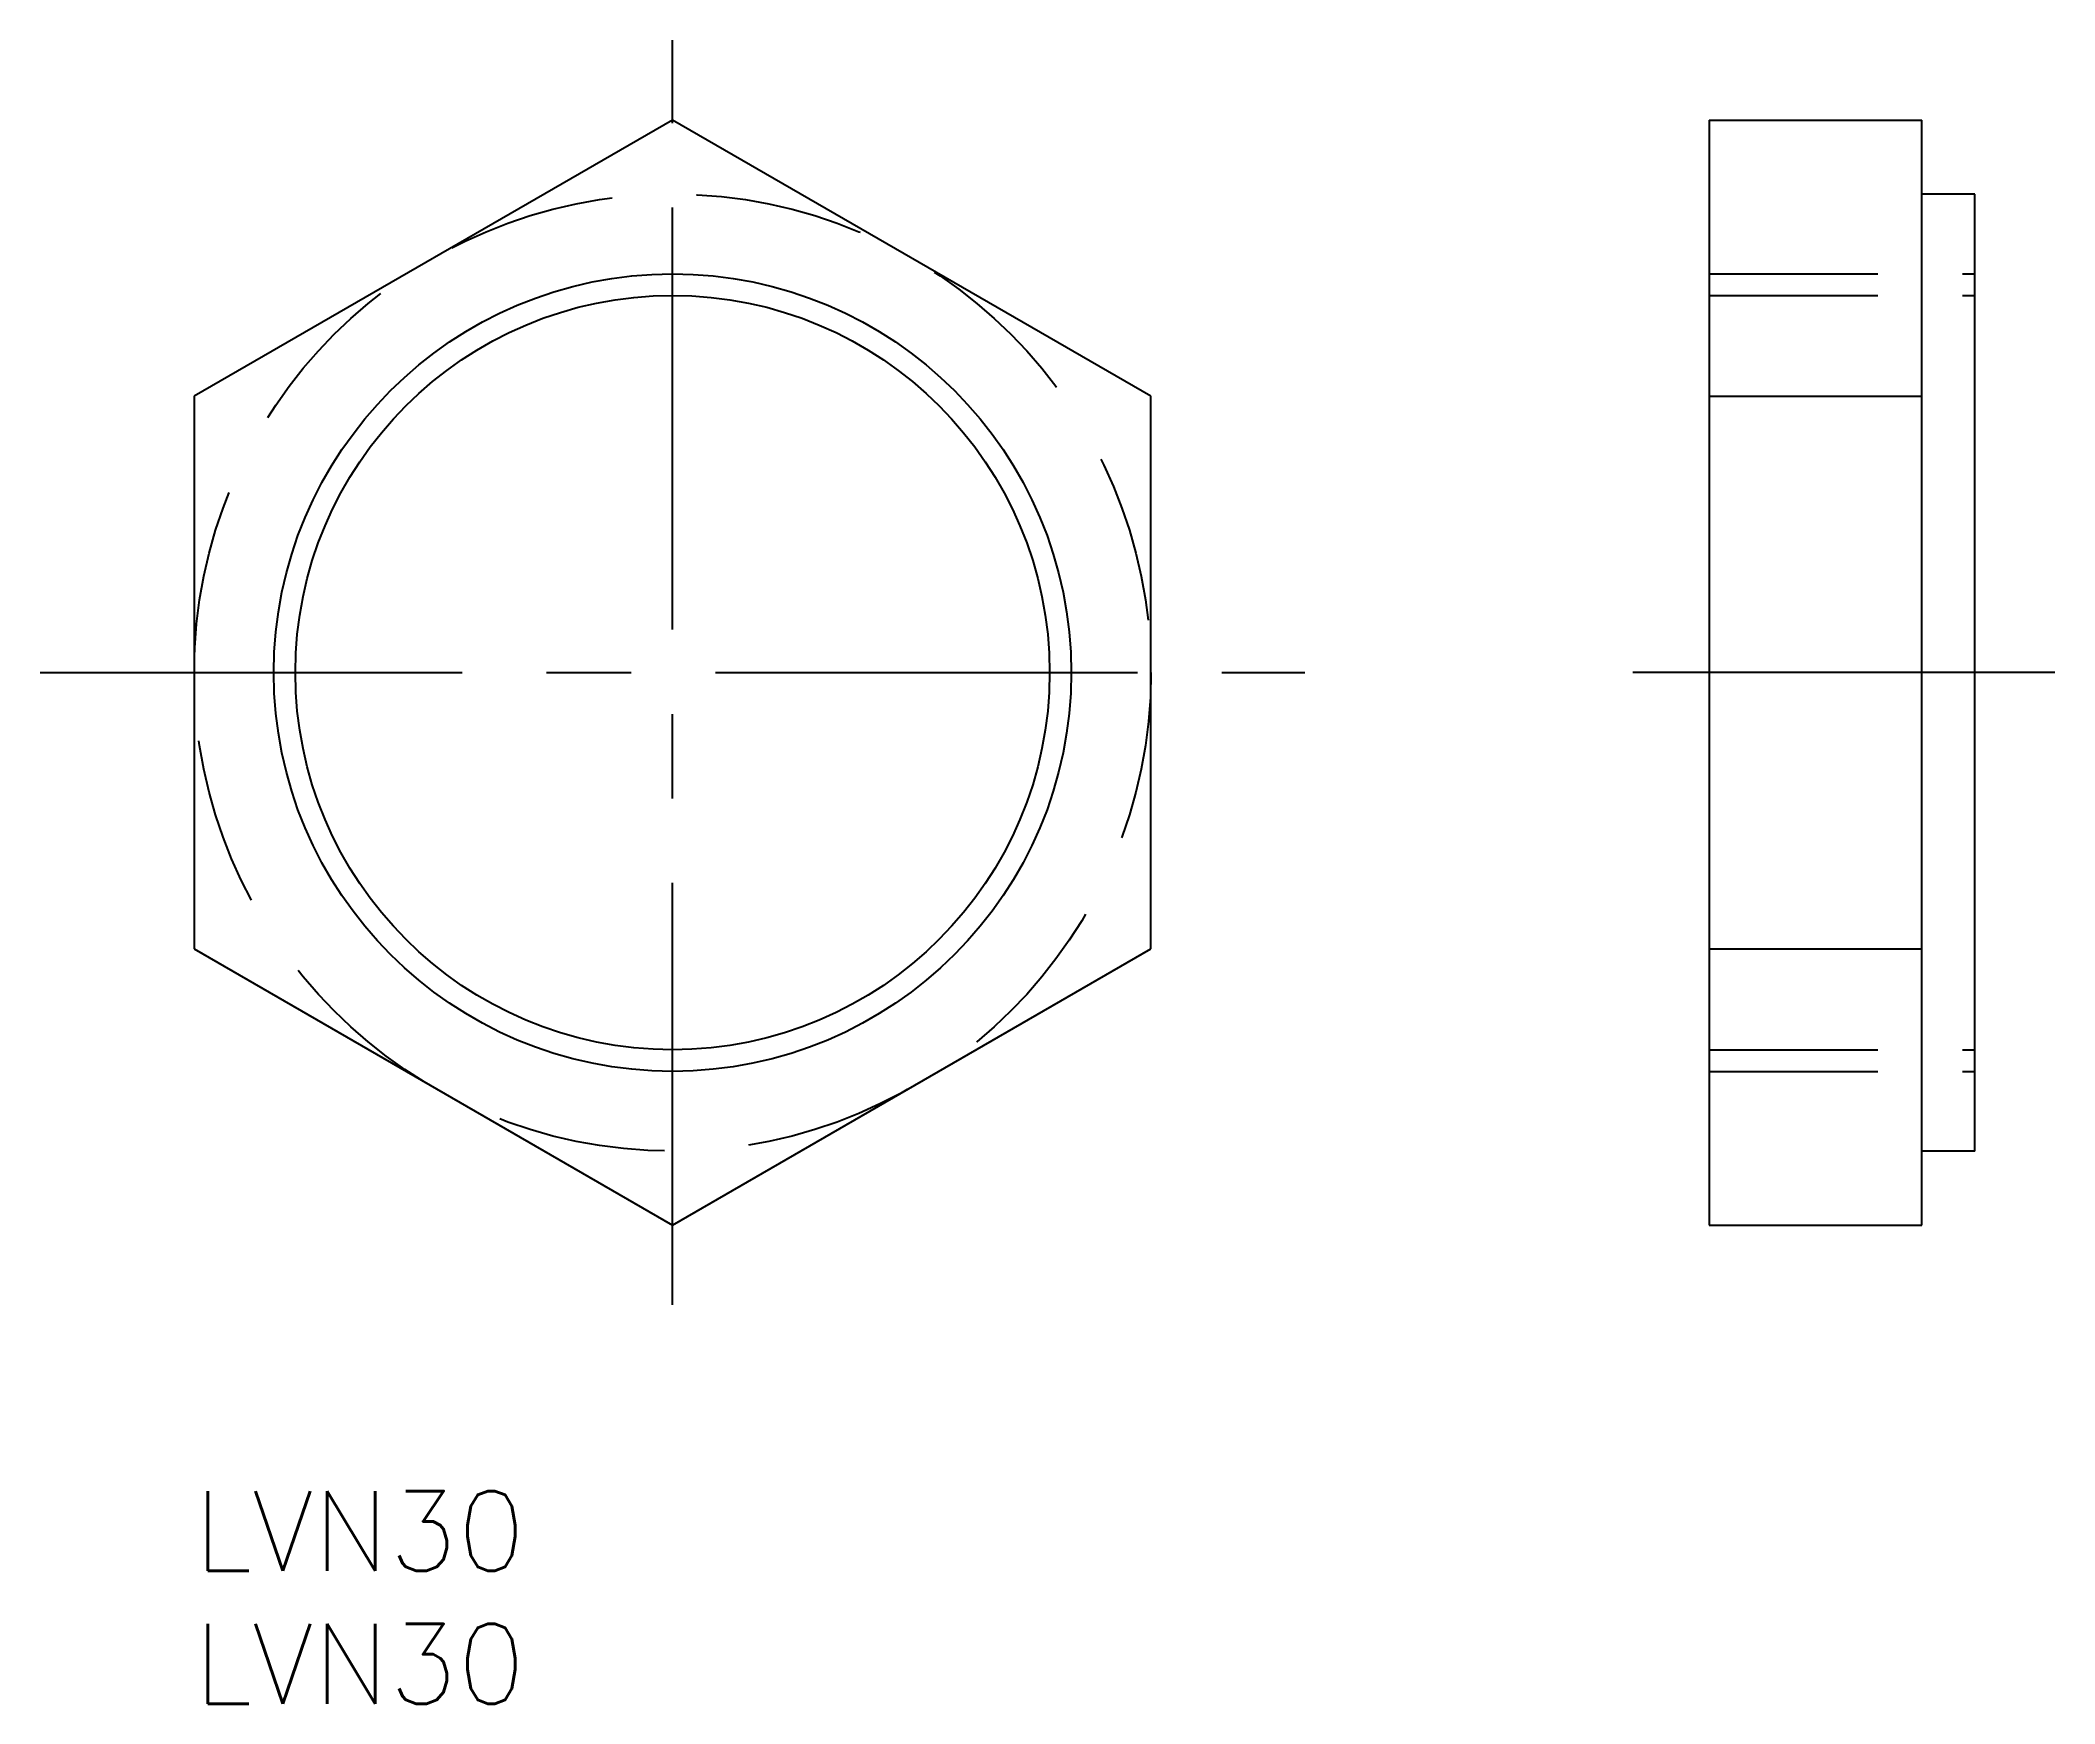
# Model space of a CAD drawing. Extents: x -5.8 to 70, y -8 to 54.6.
import ezdxf

# ---------------------------------------------------------------- set-up
doc = ezdxf.new("R2010")
doc.units = 0
doc.header["$LTSCALE"] = 0.5
doc.linetypes.add('CENTER', pattern=[50.8, 31.75, -6.35, 6.35, -6.35])
doc.linetypes.add('DASHED', pattern=[19.05, 12.7, -6.35])
for name, color, linetype in [('MSM_CENTER', 1, 'CENTER'), ('MSM_CONTINUOUS', 7, 'CONTINUOUS'), ('MSM_DASHED', 4, 'DASHED'), ('MSM_NARROW', 5, 'CONTINUOUS'), ('MSM_PART_NUMBER', 7, 'CONTINUOUS')]:
    doc.layers.add(name, color=color, linetype=linetype)
doc.styles.get("Standard").update_dxf_attribs({"font": 'txt.shx', "height": 3, "bigfont": 'bigfont.shx'})

# ---------------------------------------------------------------- blocks, each defined once
blk = doc.blocks.new('*U3')
at = {"layer": 'MSM_PART_NUMBER'}
blk.add_text('LVN30', height=3, dxfattribs=at).set_placement((0, -3))
blk = doc.blocks.new('*U4')
at = {"layer": 'MSM_PART_NUMBER'}
blk.add_text('LVN30', height=3, dxfattribs=at).set_placement((0, -8))

msp = doc.modelspace()

# ---------------------------------------------------------------- linework, layer by layer
at = {"layer": 'MSM_CENTER'}
for p, q in [((18, 7), (18, 54.569)), ((-5.785, 30.785), (41.785, 30.785)), ((70, 30.785), (54, 30.785))]:
    msp.add_line(p, q, dxfattribs=at)
at = {"layer": 'MSM_CONTINUOUS'}
for p, q in [((18, 51.569), (0, 41.177)), ((36, 41.177), (18, 51.569)), ((57, 51.569), (65, 51.569)), ((57, 51.569), (57, 10)), ((65, 10), (65, 51.569)), ((67, 48.785), (65, 48.785)), ((67, 12.785), (67, 48.785)), ((0, 41.177), (0, 20.392)), ((36, 20.392), (36, 41.177)), ((57, 41.177), (65, 41.177)), ((0, 20.392), (18, 10)), ((18, 10), (36, 20.392)), ((57, 20.392), (65, 20.392)), ((67, 12.785), (65, 12.785)), ((57, 10), (65, 10))]:
    msp.add_line(p, q, dxfattribs=at)
msp.add_circle((18, 30.785), 14.188, dxfattribs=at)
at = {"layer": 'MSM_DASHED'}
for p, q in [((57, 45.785), (67, 45.785)), ((57, 44.973), (67, 44.973)), ((57, 16.597), (67, 16.597)), ((57, 15.785), (67, 15.785))]:
    msp.add_line(p, q, dxfattribs=at)
msp.add_circle((18, 30.785), 18, dxfattribs=at)
at = {"layer": 'MSM_NARROW'}
msp.add_circle((18, 30.785), 15, dxfattribs=at)

# ---------------------------------------------------------------- block references
at = {"layer": 'MSM_CONTINUOUS'}
for name in ['*U3', '*U4']:
    msp.add_blockref(name, (0, 0), dxfattribs=at)

doc.saveas('drawing.dxf')
